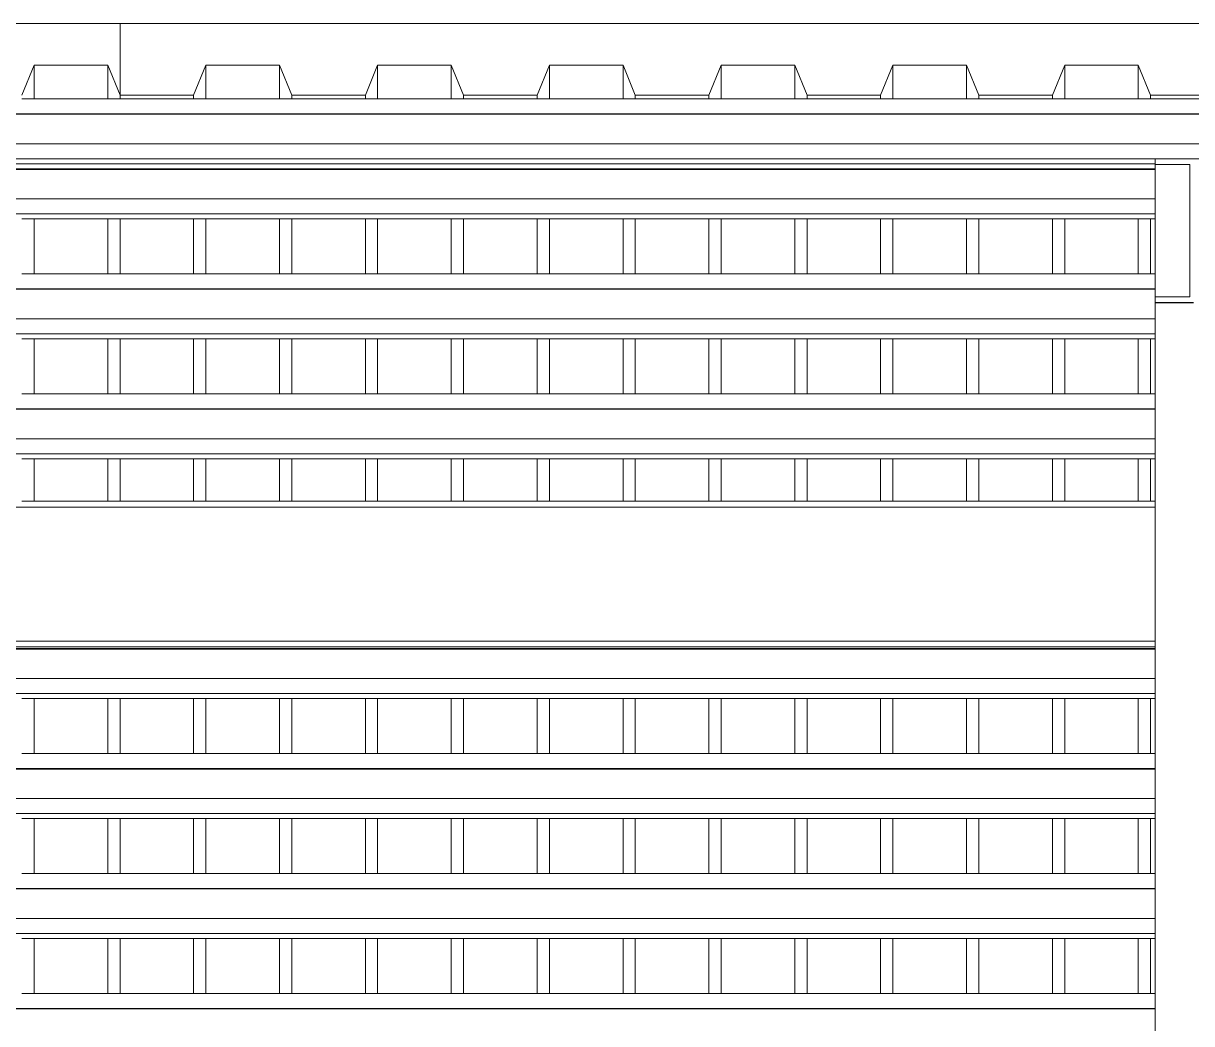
# Model space of a CAD drawing. Header units: metres. Extents: x 78 to 178, y -74 to 157.
# Drawn here: x 108.143 to 110.064, y -50.198 to -48.553 of the extents above; entities that cross this region are included whole.
import ezdxf

# ---------------------------------------------------------------- set-up
doc = ezdxf.new("R2010")
doc.units = ezdxf.units.M
doc.layers.add('01_Fina', color=252, linetype='Continuous', lineweight=15)

msp = doc.modelspace()

# ---------------------------------------------------------------- linework, layer by layer
at = {"layer": '01_Fina'}
for p, q in [((105.19549, -48.55302), (108.30204, -48.55302)), ((108.30204, -48.67139), (108.30204, -48.55302)), ((108.30204, -48.55302), (111.40859, -48.55302)), ((108.16083, -48.62207), (108.14066, -48.67139)), ((108.28187, -48.62207), (108.16083, -48.62207)), ((108.16083, -48.62207), (108.16083, -48.67704)), ((108.30204, -48.67139), (108.28187, -48.62207)), ((108.28187, -48.62207), (108.28187, -48.67704)), ((108.44325, -48.62207), (108.42307, -48.67139)), ((108.44325, -48.62207), (108.44325, -48.67704)), ((108.56428, -48.62207), (108.44325, -48.62207)), ((108.56428, -48.62207), (108.56428, -48.67704)), ((108.58445, -48.67139), (108.56428, -48.62207)), ((108.72566, -48.62207), (108.70549, -48.67139)), ((108.72566, -48.62207), (108.72566, -48.67704)), ((108.8467, -48.62207), (108.72566, -48.62207)), ((108.8467, -48.62207), (108.8467, -48.67704)), ((108.86687, -48.67139), (108.8467, -48.62207)), ((109.00807, -48.62207), (108.9879, -48.67139)), ((109.00807, -48.62207), (109.00807, -48.67704)), ((109.12911, -48.62207), (109.00807, -48.62207)), ((109.12911, -48.62207), (109.12911, -48.67704)), ((109.14928, -48.67139), (109.12911, -48.62207)), ((109.29049, -48.62207), (109.27032, -48.67139)), ((109.29049, -48.62207), (109.29049, -48.67704)), ((109.41152, -48.62207), (109.29049, -48.62207)), ((109.41152, -48.62207), (109.41152, -48.67704)), ((109.4317, -48.67139), (109.41152, -48.62207)), ((109.5729, -48.62207), (109.55273, -48.67139)), ((109.5729, -48.62207), (109.5729, -48.67704)), ((109.69394, -48.62207), (109.5729, -48.62207)), ((109.69394, -48.62207), (109.69394, -48.67704)), ((109.71411, -48.67139), (109.69394, -48.62207)), ((109.85532, -48.62207), (109.83514, -48.67139)), ((109.85532, -48.62207), (109.85532, -48.67704)), ((109.97635, -48.62207), (109.85532, -48.62207)), ((109.97635, -48.62207), (109.97635, -48.67704)), ((109.99652, -48.67139), (109.97635, -48.62207)), ((108.30204, -48.67139), (108.30204, -48.67704)), ((108.30204, -48.67139), (108.42307, -48.67139)), ((108.42307, -48.67139), (108.42307, -48.67704)), ((108.58445, -48.67139), (108.58445, -48.67704)), ((108.58445, -48.67139), (108.70549, -48.67139)), ((108.70549, -48.67139), (108.70549, -48.67704)), ((108.86687, -48.67139), (108.86687, -48.67704)), ((108.86687, -48.67139), (108.9879, -48.67139)), ((108.9879, -48.67139), (108.9879, -48.67704)), ((109.14928, -48.67139), (109.14928, -48.67704)), ((109.14928, -48.67139), (109.27032, -48.67139)), ((109.27032, -48.67139), (109.27032, -48.67704)), ((109.4317, -48.67139), (109.4317, -48.67704)), ((109.4317, -48.67139), (109.55273, -48.67139)), ((109.55273, -48.67139), (109.55273, -48.67704)), ((109.71411, -48.67139), (109.71411, -48.67704)), ((109.71411, -48.67139), (109.83514, -48.67139)), ((109.83514, -48.67139), (109.83514, -48.67704)), ((109.99652, -48.67139), (109.99652, -48.67704)), ((109.99652, -48.67139), (110.11756, -48.67139)), ((108.14066, -48.67704), (108.16083, -48.67704)), ((108.16083, -48.67704), (108.28187, -48.67704)), ((108.28187, -48.67704), (108.30204, -48.67704)), ((108.30204, -48.67704), (108.42307, -48.67704)), ((108.42307, -48.67704), (108.44325, -48.67704)), ((108.44325, -48.67704), (108.56428, -48.67704)), ((108.56428, -48.67704), (108.58445, -48.67704)), ((108.58445, -48.67704), (108.70549, -48.67704)), ((108.70549, -48.67704), (108.72566, -48.67704)), ((108.72566, -48.67704), (108.8467, -48.67704)), ((108.8467, -48.67704), (108.86687, -48.67704)), ((108.86687, -48.67704), (108.9879, -48.67704)), ((108.9879, -48.67704), (109.00807, -48.67704)), ((109.00807, -48.67704), (109.12911, -48.67704)), ((109.12911, -48.67704), (109.14928, -48.67704)), ((109.14928, -48.67704), (109.27032, -48.67704)), ((109.27032, -48.67704), (109.29049, -48.67704)), ((109.29049, -48.67704), (109.41152, -48.67704)), ((109.41152, -48.67704), (109.4317, -48.67704)), ((109.4317, -48.67704), (109.55273, -48.67704)), ((109.55273, -48.67704), (109.5729, -48.67704)), ((109.5729, -48.67704), (109.69394, -48.67704)), ((109.69394, -48.67704), (109.71411, -48.67704)), ((109.71411, -48.67704), (109.83514, -48.67704)), ((109.83514, -48.67704), (109.85532, -48.67704)), ((109.85532, -48.67704), (109.97635, -48.67704)), ((109.97635, -48.67704), (109.99652, -48.67704)), ((109.99652, -48.67704), (110.11756, -48.67704)), ((99.80945, -48.7017), (114.49982, -48.7017)), ((99.80945, -48.70252), (114.49982, -48.70252)), ((99.80945, -48.75102), (114.49982, -48.75102)), ((106.37404, -48.77568), (110.00404, -48.77568)), ((106.37404, -48.7839), (110.00404, -48.7839)), ((110.00404, -48.77568), (110.12404, -48.77568)), ((110.00404, -48.7839), (110.00404, -48.77568)), ((110.00404, -48.78534), (110.00404, -48.7839)), ((110.06094, -48.78534), (110.00404, -48.78534)), ((110.00404, -48.78534), (110.00404, -48.79241)), ((110.06094, -48.78534), (110.06094, -49.00275)), ((106.37404, -48.79241), (110.00404, -48.79241)), ((106.37404, -48.79323), (110.00404, -48.79323)), ((110.00404, -48.79241), (110.00404, -48.79323)), ((110.00404, -48.79323), (110.00404, -48.84173)), ((106.37404, -48.84173), (110.00404, -48.84173)), ((110.00404, -48.84173), (110.00404, -48.86639)), ((106.37404, -48.86639), (110.00404, -48.86639)), ((110.00404, -48.86639), (110.00404, -48.87461)), ((108.14066, -48.87461), (108.16083, -48.87461)), ((108.16083, -48.87461), (108.16083, -48.96503)), ((108.16083, -48.87461), (108.28187, -48.87461)), ((108.28187, -48.87461), (108.28187, -48.96503)), ((108.28187, -48.87461), (108.30204, -48.87461)), ((108.30204, -48.87461), (108.30204, -48.96503)), ((108.30204, -48.87461), (108.42307, -48.87461)), ((108.42307, -48.87461), (108.42307, -48.96503)), ((108.42307, -48.87461), (108.44325, -48.87461)), ((108.44325, -48.87461), (108.44325, -48.96503)), ((108.44325, -48.87461), (108.56428, -48.87461)), ((108.56428, -48.87461), (108.56428, -48.96503)), ((108.56428, -48.87461), (108.58445, -48.87461)), ((108.58445, -48.87461), (108.58445, -48.96503)), ((108.58445, -48.87461), (108.70549, -48.87461)), ((108.70549, -48.87461), (108.70549, -48.96503)), ((108.70549, -48.87461), (108.72566, -48.87461)), ((108.72566, -48.87461), (108.72566, -48.96503)), ((108.72566, -48.87461), (108.8467, -48.87461)), ((108.8467, -48.87461), (108.8467, -48.96503)), ((108.8467, -48.87461), (108.86687, -48.87461)), ((108.86687, -48.87461), (108.86687, -48.96503)), ((108.86687, -48.87461), (108.9879, -48.87461)), ((108.9879, -48.87461), (108.9879, -48.96503)), ((108.9879, -48.87461), (109.00807, -48.87461)), ((109.00807, -48.87461), (109.00807, -48.96503)), ((109.00807, -48.87461), (109.12911, -48.87461)), ((109.12911, -48.87461), (109.12911, -48.96503)), ((109.12911, -48.87461), (109.14928, -48.87461)), ((109.14928, -48.87461), (109.14928, -48.96503)), ((109.14928, -48.87461), (109.27032, -48.87461)), ((109.27032, -48.87461), (109.27032, -48.96503)), ((109.27032, -48.87461), (109.29049, -48.87461)), ((109.29049, -48.87461), (109.29049, -48.96503)), ((109.29049, -48.87461), (109.41152, -48.87461)), ((109.41152, -48.87461), (109.41152, -48.96503)), ((109.41152, -48.87461), (109.4317, -48.87461)), ((109.4317, -48.87461), (109.4317, -48.96503)), ((109.4317, -48.87461), (109.55273, -48.87461)), ((109.55273, -48.87461), (109.55273, -48.96503)), ((109.55273, -48.87461), (109.5729, -48.87461)), ((109.5729, -48.87461), (109.5729, -48.96503)), ((109.5729, -48.87461), (109.69394, -48.87461)), ((109.69394, -48.87461), (109.69394, -48.96503)), ((109.69394, -48.87461), (109.71411, -48.87461)), ((109.71411, -48.87461), (109.71411, -48.96503)), ((109.71411, -48.87461), (109.83514, -48.87461)), ((109.83514, -48.87461), (109.83514, -48.96503)), ((109.83514, -48.87461), (109.85532, -48.87461)), ((109.85532, -48.87461), (109.85532, -48.96503)), ((109.85532, -48.87461), (109.97635, -48.87461)), ((109.97635, -48.87461), (109.97635, -48.96503)), ((109.97635, -48.87461), (109.99652, -48.87461)), ((109.99652, -48.87461), (109.99652, -48.96503)), ((109.99652, -48.87461), (110.00404, -48.87461)), ((110.00404, -48.87461), (110.00404, -48.96503)), ((108.14066, -48.96503), (108.16083, -48.96503)), ((108.16083, -48.96503), (108.28187, -48.96503)), ((108.28187, -48.96503), (108.30204, -48.96503)), ((108.30204, -48.96503), (108.42307, -48.96503)), ((108.42307, -48.96503), (108.44325, -48.96503)), ((108.44325, -48.96503), (108.56428, -48.96503)), ((108.56428, -48.96503), (108.58445, -48.96503)), ((108.58445, -48.96503), (108.70549, -48.96503)), ((108.70549, -48.96503), (108.72566, -48.96503)), ((108.72566, -48.96503), (108.8467, -48.96503)), ((108.8467, -48.96503), (108.86687, -48.96503)), ((108.86687, -48.96503), (108.9879, -48.96503)), ((108.9879, -48.96503), (109.00807, -48.96503)), ((109.00807, -48.96503), (109.12911, -48.96503)), ((109.12911, -48.96503), (109.14928, -48.96503)), ((109.14928, -48.96503), (109.27032, -48.96503)), ((109.27032, -48.96503), (109.29049, -48.96503)), ((109.29049, -48.96503), (109.41152, -48.96503)), ((109.41152, -48.96503), (109.4317, -48.96503)), ((109.4317, -48.96503), (109.55273, -48.96503)), ((109.55273, -48.96503), (109.5729, -48.96503)), ((109.5729, -48.96503), (109.69394, -48.96503)), ((109.69394, -48.96503), (109.71411, -48.96503)), ((109.71411, -48.96503), (109.83514, -48.96503)), ((109.83514, -48.96503), (109.85532, -48.96503)), ((109.85532, -48.96503), (109.97635, -48.96503)), ((109.97635, -48.96503), (109.99652, -48.96503)), ((109.99652, -48.96503), (110.00404, -48.96503)), ((110.00404, -48.96503), (110.00404, -48.98969)), ((106.37404, -48.98969), (110.00404, -48.98969)), ((106.37404, -48.99051), (110.00404, -48.99051)), ((110.00404, -48.98969), (110.00404, -48.99051)), ((110.00404, -48.99051), (110.00404, -49.00275)), ((110.00404, -49.01241), (110.00404, -49.00275)), ((110.00404, -49.00275), (110.06094, -49.00275)), ((110.06094, -49.01241), (110.00404, -49.01241)), ((110.00404, -49.01241), (110.00404, -49.01266)), ((110.06094, -49.01266), (110.00404, -49.01266)), ((110.00404, -49.03901), (110.00404, -49.01266)), ((110.06094, -49.01241), (110.06094, -49.01266)), ((110.06714, -49.01241), (110.06094, -49.01241)), ((110.06714, -49.01266), (110.06094, -49.01266)), ((106.37404, -49.03901), (110.00404, -49.03901)), ((110.00404, -49.03901), (110.00404, -49.06367)), ((106.37404, -49.06367), (110.00404, -49.06367)), ((108.14066, -49.07189), (108.16083, -49.07189)), ((108.16083, -49.07189), (108.16083, -49.16231)), ((108.16083, -49.07189), (108.28187, -49.07189)), ((108.28187, -49.07189), (108.28187, -49.16231)), ((108.28187, -49.07189), (108.30204, -49.07189)), ((108.30204, -49.07189), (108.30204, -49.16231)), ((108.30204, -49.07189), (108.42307, -49.07189)), ((108.42307, -49.07189), (108.42307, -49.16231)), ((108.42307, -49.07189), (108.44325, -49.07189)), ((108.44325, -49.07189), (108.44325, -49.16231)), ((108.44325, -49.07189), (108.56428, -49.07189)), ((108.56428, -49.07189), (108.56428, -49.16231)), ((108.56428, -49.07189), (108.58445, -49.07189)), ((108.58445, -49.07189), (108.58445, -49.16231)), ((108.58445, -49.07189), (108.70549, -49.07189)), ((108.70549, -49.07189), (108.70549, -49.16231)), ((108.70549, -49.07189), (108.72566, -49.07189)), ((108.72566, -49.07189), (108.72566, -49.16231)), ((108.72566, -49.07189), (108.8467, -49.07189)), ((108.8467, -49.07189), (108.8467, -49.16231)), ((108.8467, -49.07189), (108.86687, -49.07189)), ((108.86687, -49.07189), (108.86687, -49.16231)), ((108.86687, -49.07189), (108.9879, -49.07189)), ((108.9879, -49.07189), (108.9879, -49.16231)), ((108.9879, -49.07189), (109.00807, -49.07189)), ((109.00807, -49.07189), (109.00807, -49.16231)), ((109.00807, -49.07189), (109.12911, -49.07189)), ((109.12911, -49.07189), (109.12911, -49.16231)), ((109.12911, -49.07189), (109.14928, -49.07189)), ((109.14928, -49.07189), (109.14928, -49.16231)), ((109.14928, -49.07189), (109.27032, -49.07189)), ((109.27032, -49.07189), (109.27032, -49.16231)), ((109.27032, -49.07189), (109.29049, -49.07189)), ((109.29049, -49.07189), (109.29049, -49.16231)), ((109.29049, -49.07189), (109.41152, -49.07189)), ((109.41152, -49.07189), (109.41152, -49.16231)), ((109.41152, -49.07189), (109.4317, -49.07189)), ((109.4317, -49.07189), (109.4317, -49.16231)), ((109.4317, -49.07189), (109.55273, -49.07189)), ((109.55273, -49.07189), (109.55273, -49.16231)), ((109.55273, -49.07189), (109.5729, -49.07189)), ((109.5729, -49.07189), (109.5729, -49.16231)), ((109.5729, -49.07189), (109.69394, -49.07189)), ((109.69394, -49.07189), (109.69394, -49.16231)), ((109.69394, -49.07189), (109.71411, -49.07189)), ((109.71411, -49.07189), (109.71411, -49.16231)), ((109.71411, -49.07189), (109.83514, -49.07189)), ((109.83514, -49.07189), (109.83514, -49.16231)), ((109.83514, -49.07189), (109.85532, -49.07189)), ((109.85532, -49.07189), (109.85532, -49.16231)), ((109.85532, -49.07189), (109.97635, -49.07189)), ((109.97635, -49.07189), (109.97635, -49.16231)), ((109.97635, -49.07189), (109.99652, -49.07189)), ((109.99652, -49.07189), (109.99652, -49.16231)), ((109.99652, -49.07189), (110.00404, -49.07189)), ((110.00404, -49.06367), (110.00404, -49.07189)), ((110.00404, -49.07189), (110.00404, -49.16231)), ((108.14066, -49.16231), (108.16083, -49.16231)), ((108.16083, -49.16231), (108.28187, -49.16231)), ((108.28187, -49.16231), (108.30204, -49.16231)), ((108.30204, -49.16231), (108.42307, -49.16231)), ((108.42307, -49.16231), (108.44325, -49.16231)), ((108.44325, -49.16231), (108.56428, -49.16231)), ((108.56428, -49.16231), (108.58445, -49.16231)), ((108.58445, -49.16231), (108.70549, -49.16231)), ((108.70549, -49.16231), (108.72566, -49.16231)), ((108.72566, -49.16231), (108.8467, -49.16231)), ((108.8467, -49.16231), (108.86687, -49.16231)), ((108.86687, -49.16231), (108.9879, -49.16231)), ((108.9879, -49.16231), (109.00807, -49.16231)), ((109.00807, -49.16231), (109.12911, -49.16231)), ((109.12911, -49.16231), (109.14928, -49.16231)), ((109.14928, -49.16231), (109.27032, -49.16231)), ((109.27032, -49.16231), (109.29049, -49.16231)), ((109.29049, -49.16231), (109.41152, -49.16231)), ((109.41152, -49.16231), (109.4317, -49.16231)), ((109.4317, -49.16231), (109.55273, -49.16231)), ((109.55273, -49.16231), (109.5729, -49.16231)), ((109.5729, -49.16231), (109.69394, -49.16231)), ((109.69394, -49.16231), (109.71411, -49.16231)), ((109.71411, -49.16231), (109.83514, -49.16231)), ((109.83514, -49.16231), (109.85532, -49.16231)), ((109.85532, -49.16231), (109.97635, -49.16231)), ((109.97635, -49.16231), (109.99652, -49.16231)), ((109.99652, -49.16231), (110.00404, -49.16231)), ((110.00404, -49.16231), (110.00404, -49.18697)), ((106.37404, -49.18697), (110.00404, -49.18697)), ((106.37404, -49.18779), (110.00404, -49.18779)), ((110.00404, -49.18697), (110.00404, -49.18779)), ((110.00404, -49.18779), (110.00404, -49.23629)), ((106.37404, -49.23629), (110.00404, -49.23629)), ((110.00404, -49.23629), (110.00404, -49.26095)), ((106.37404, -49.26095), (110.00404, -49.26095)), ((108.14066, -49.26917), (108.16083, -49.26917)), ((108.16083, -49.26917), (108.16083, -49.33883)), ((108.16083, -49.26917), (108.28187, -49.26917)), ((108.28187, -49.26917), (108.28187, -49.33883)), ((108.28187, -49.26917), (108.30204, -49.26917)), ((108.30204, -49.26917), (108.30204, -49.33883)), ((108.30204, -49.26917), (108.42307, -49.26917)), ((108.42307, -49.26917), (108.42307, -49.33883)), ((108.42307, -49.26917), (108.44325, -49.26917)), ((108.44325, -49.26917), (108.44325, -49.33883)), ((108.44325, -49.26917), (108.56428, -49.26917)), ((108.56428, -49.26917), (108.56428, -49.33883)), ((108.56428, -49.26917), (108.58445, -49.26917)), ((108.58445, -49.26917), (108.58445, -49.33883)), ((108.58445, -49.26917), (108.70549, -49.26917)), ((108.70549, -49.26917), (108.70549, -49.33883)), ((108.70549, -49.26917), (108.72566, -49.26917)), ((108.72566, -49.26917), (108.72566, -49.33883)), ((108.72566, -49.26917), (108.8467, -49.26917)), ((108.8467, -49.26917), (108.8467, -49.33883)), ((108.8467, -49.26917), (108.86687, -49.26917)), ((108.86687, -49.26917), (108.86687, -49.33883)), ((108.86687, -49.26917), (108.9879, -49.26917)), ((108.9879, -49.26917), (108.9879, -49.33883)), ((108.9879, -49.26917), (109.00807, -49.26917)), ((109.00807, -49.26917), (109.00807, -49.33883)), ((109.00807, -49.26917), (109.12911, -49.26917)), ((109.12911, -49.26917), (109.12911, -49.33883)), ((109.12911, -49.26917), (109.14928, -49.26917)), ((109.14928, -49.26917), (109.14928, -49.33883)), ((109.14928, -49.26917), (109.27032, -49.26917)), ((109.27032, -49.26917), (109.27032, -49.33883)), ((109.27032, -49.26917), (109.29049, -49.26917)), ((109.29049, -49.26917), (109.29049, -49.33883)), ((109.29049, -49.26917), (109.41152, -49.26917)), ((109.41152, -49.26917), (109.41152, -49.33883)), ((109.41152, -49.26917), (109.4317, -49.26917)), ((109.4317, -49.26917), (109.4317, -49.33883)), ((109.4317, -49.26917), (109.55273, -49.26917)), ((109.55273, -49.26917), (109.55273, -49.33883)), ((109.55273, -49.26917), (109.5729, -49.26917)), ((109.5729, -49.26917), (109.5729, -49.33883)), ((109.5729, -49.26917), (109.69394, -49.26917)), ((109.69394, -49.26917), (109.69394, -49.33883)), ((109.69394, -49.26917), (109.71411, -49.26917)), ((109.71411, -49.26917), (109.71411, -49.33883)), ((109.71411, -49.26917), (109.83514, -49.26917)), ((109.83514, -49.26917), (109.83514, -49.33883)), ((109.83514, -49.26917), (109.85532, -49.26917)), ((109.85532, -49.26917), (109.85532, -49.33883)), ((109.85532, -49.26917), (109.97635, -49.26917)), ((109.97635, -49.26917), (109.97635, -49.33883)), ((109.97635, -49.26917), (109.99652, -49.26917)), ((109.99652, -49.26917), (109.99652, -49.33883)), ((109.99652, -49.26917), (110.00404, -49.26917)), ((110.00404, -49.26095), (110.00404, -49.26917)), ((110.00404, -49.26917), (110.00404, -49.33883)), ((108.16083, -49.33883), (108.14066, -49.33883)), ((108.28187, -49.33883), (108.16083, -49.33883)), ((108.30204, -49.33883), (108.28187, -49.33883)), ((108.42307, -49.33883), (108.30204, -49.33883)), ((108.44325, -49.33883), (108.42307, -49.33883)), ((108.56428, -49.33883), (108.44325, -49.33883)), ((108.58445, -49.33883), (108.56428, -49.33883)), ((108.70549, -49.33883), (108.58445, -49.33883)), ((108.72566, -49.33883), (108.70549, -49.33883)), ((108.8467, -49.33883), (108.72566, -49.33883)), ((108.86687, -49.33883), (108.8467, -49.33883)), ((108.9879, -49.33883), (108.86687, -49.33883)), ((109.00807, -49.33883), (108.9879, -49.33883)), ((109.12911, -49.33883), (109.00807, -49.33883)), ((109.14928, -49.33883), (109.12911, -49.33883)), ((109.27032, -49.33883), (109.14928, -49.33883)), ((109.29049, -49.33883), (109.27032, -49.33883)), ((109.41152, -49.33883), (109.29049, -49.33883)), ((109.4317, -49.33883), (109.41152, -49.33883)), ((109.55273, -49.33883), (109.4317, -49.33883)), ((109.5729, -49.33883), (109.55273, -49.33883)), ((109.69394, -49.33883), (109.5729, -49.33883)), ((109.71411, -49.33883), (109.69394, -49.33883)), ((109.83514, -49.33883), (109.71411, -49.33883)), ((109.85532, -49.33883), (109.83514, -49.33883)), ((109.97635, -49.33883), (109.85532, -49.33883)), ((109.99652, -49.33883), (109.97635, -49.33883)), ((110.00404, -49.33883), (109.99652, -49.33883)), ((110.00404, -49.33883), (110.00404, -49.34863)), ((110.00404, -49.34863), (106.37404, -49.34863)), ((110.00404, -49.34863), (110.00404, -49.56903)), ((110.00404, -49.56903), (106.37404, -49.56903)), ((110.00404, -49.57883), (106.37404, -49.57883)), ((110.00404, -49.56903), (110.00404, -49.57883)), ((110.00404, -49.57883), (110.00404, -49.58153)), ((106.37404, -49.58153), (110.00404, -49.58153)), ((106.37404, -49.58235), (110.00404, -49.58235)), ((110.00404, -49.58153), (110.00404, -49.58235)), ((110.00404, -49.58235), (110.00404, -49.63085)), ((106.37404, -49.63085), (110.00404, -49.63085)), ((110.00404, -49.63085), (110.00404, -49.65551)), ((106.37404, -49.65551), (110.00404, -49.65551)), ((110.00404, -49.65551), (110.00404, -49.66373)), ((108.14066, -49.66373), (108.16083, -49.66373)), ((108.16083, -49.66373), (108.16083, -49.75415)), ((108.16083, -49.66373), (108.28187, -49.66373)), ((108.28187, -49.66373), (108.28187, -49.75415)), ((108.28187, -49.66373), (108.30204, -49.66373)), ((108.30204, -49.66373), (108.30204, -49.75415)), ((108.30204, -49.66373), (108.42307, -49.66373)), ((108.42307, -49.66373), (108.42307, -49.75415)), ((108.42307, -49.66373), (108.44325, -49.66373)), ((108.44325, -49.66373), (108.44325, -49.75415)), ((108.44325, -49.66373), (108.56428, -49.66373)), ((108.56428, -49.66373), (108.56428, -49.75415)), ((108.56428, -49.66373), (108.58445, -49.66373)), ((108.58445, -49.66373), (108.58445, -49.75415)), ((108.58445, -49.66373), (108.70549, -49.66373)), ((108.70549, -49.66373), (108.70549, -49.75415)), ((108.70549, -49.66373), (108.72566, -49.66373)), ((108.72566, -49.66373), (108.72566, -49.75415)), ((108.72566, -49.66373), (108.8467, -49.66373)), ((108.8467, -49.66373), (108.8467, -49.75415)), ((108.8467, -49.66373), (108.86687, -49.66373)), ((108.86687, -49.66373), (108.86687, -49.75415)), ((108.86687, -49.66373), (108.9879, -49.66373)), ((108.9879, -49.66373), (108.9879, -49.75415)), ((108.9879, -49.66373), (109.00807, -49.66373)), ((109.00807, -49.66373), (109.00807, -49.75415)), ((109.00807, -49.66373), (109.12911, -49.66373)), ((109.12911, -49.66373), (109.12911, -49.75415)), ((109.12911, -49.66373), (109.14928, -49.66373)), ((109.14928, -49.66373), (109.14928, -49.75415)), ((109.14928, -49.66373), (109.27032, -49.66373)), ((109.27032, -49.66373), (109.27032, -49.75415)), ((109.27032, -49.66373), (109.29049, -49.66373)), ((109.29049, -49.66373), (109.29049, -49.75415)), ((109.29049, -49.66373), (109.41152, -49.66373)), ((109.41152, -49.66373), (109.41152, -49.75415)), ((109.41152, -49.66373), (109.4317, -49.66373)), ((109.4317, -49.66373), (109.4317, -49.75415)), ((109.4317, -49.66373), (109.55273, -49.66373)), ((109.55273, -49.66373), (109.55273, -49.75415)), ((109.55273, -49.66373), (109.5729, -49.66373)), ((109.5729, -49.66373), (109.5729, -49.75415)), ((109.5729, -49.66373), (109.69394, -49.66373)), ((109.69394, -49.66373), (109.69394, -49.75415)), ((109.69394, -49.66373), (109.71411, -49.66373)), ((109.71411, -49.66373), (109.71411, -49.75415)), ((109.71411, -49.66373), (109.83514, -49.66373)), ((109.83514, -49.66373), (109.83514, -49.75415)), ((109.83514, -49.66373), (109.85532, -49.66373)), ((109.85532, -49.66373), (109.85532, -49.75415)), ((109.85532, -49.66373), (109.97635, -49.66373)), ((109.97635, -49.66373), (109.97635, -49.75415)), ((109.97635, -49.66373), (109.99652, -49.66373)), ((109.99652, -49.66373), (109.99652, -49.75415)), ((109.99652, -49.66373), (110.00404, -49.66373)), ((110.00404, -49.66373), (110.00404, -49.75415)), ((108.14066, -49.75415), (108.16083, -49.75415)), ((108.16083, -49.75415), (108.28187, -49.75415)), ((108.28187, -49.75415), (108.30204, -49.75415)), ((108.30204, -49.75415), (108.42307, -49.75415)), ((108.42307, -49.75415), (108.44325, -49.75415)), ((108.44325, -49.75415), (108.56428, -49.75415)), ((108.56428, -49.75415), (108.58445, -49.75415)), ((108.58445, -49.75415), (108.70549, -49.75415)), ((108.70549, -49.75415), (108.72566, -49.75415)), ((108.72566, -49.75415), (108.8467, -49.75415)), ((108.8467, -49.75415), (108.86687, -49.75415)), ((108.86687, -49.75415), (108.9879, -49.75415)), ((108.9879, -49.75415), (109.00807, -49.75415)), ((109.00807, -49.75415), (109.12911, -49.75415)), ((109.12911, -49.75415), (109.14928, -49.75415)), ((109.14928, -49.75415), (109.27032, -49.75415)), ((109.27032, -49.75415), (109.29049, -49.75415)), ((109.29049, -49.75415), (109.41152, -49.75415)), ((109.41152, -49.75415), (109.4317, -49.75415)), ((109.4317, -49.75415), (109.55273, -49.75415)), ((109.55273, -49.75415), (109.5729, -49.75415)), ((109.5729, -49.75415), (109.69394, -49.75415)), ((109.69394, -49.75415), (109.71411, -49.75415)), ((109.71411, -49.75415), (109.83514, -49.75415)), ((109.83514, -49.75415), (109.85532, -49.75415)), ((109.85532, -49.75415), (109.97635, -49.75415)), ((109.97635, -49.75415), (109.99652, -49.75415)), ((109.99652, -49.75415), (110.00404, -49.75415)), ((110.00404, -49.75415), (110.00404, -49.77881)), ((106.37404, -49.77881), (110.00404, -49.77881)), ((106.37404, -49.77963), (110.00404, -49.77963)), ((110.00404, -49.77881), (110.00404, -49.77963)), ((110.00404, -49.77963), (110.00404, -49.82813)), ((106.37404, -49.82813), (110.00404, -49.82813)), ((110.00404, -49.82813), (110.00404, -49.85279)), ((106.37404, -49.85279), (110.00404, -49.85279)), ((108.14066, -49.86101), (108.16083, -49.86101)), ((108.16083, -49.86101), (108.16083, -49.95143)), ((108.16083, -49.86101), (108.28187, -49.86101)), ((108.28187, -49.86101), (108.28187, -49.95143)), ((108.28187, -49.86101), (108.30204, -49.86101)), ((108.30204, -49.86101), (108.30204, -49.95143)), ((108.30204, -49.86101), (108.42307, -49.86101)), ((108.42307, -49.86101), (108.42307, -49.95143)), ((108.42307, -49.86101), (108.44325, -49.86101)), ((108.44325, -49.86101), (108.44325, -49.95143)), ((108.44325, -49.86101), (108.56428, -49.86101)), ((108.56428, -49.86101), (108.56428, -49.95143)), ((108.56428, -49.86101), (108.58445, -49.86101)), ((108.58445, -49.86101), (108.58445, -49.95143)), ((108.58445, -49.86101), (108.70549, -49.86101)), ((108.70549, -49.86101), (108.70549, -49.95143)), ((108.70549, -49.86101), (108.72566, -49.86101)), ((108.72566, -49.86101), (108.72566, -49.95143)), ((108.72566, -49.86101), (108.8467, -49.86101)), ((108.8467, -49.86101), (108.8467, -49.95143)), ((108.8467, -49.86101), (108.86687, -49.86101)), ((108.86687, -49.86101), (108.86687, -49.95143)), ((108.86687, -49.86101), (108.9879, -49.86101)), ((108.9879, -49.86101), (108.9879, -49.95143)), ((108.9879, -49.86101), (109.00807, -49.86101)), ((109.00807, -49.86101), (109.00807, -49.95143)), ((109.00807, -49.86101), (109.12911, -49.86101)), ((109.12911, -49.86101), (109.12911, -49.95143)), ((109.12911, -49.86101), (109.14928, -49.86101)), ((109.14928, -49.86101), (109.14928, -49.95143)), ((109.14928, -49.86101), (109.27032, -49.86101)), ((109.27032, -49.86101), (109.27032, -49.95143)), ((109.27032, -49.86101), (109.29049, -49.86101)), ((109.29049, -49.86101), (109.29049, -49.95143)), ((109.29049, -49.86101), (109.41152, -49.86101)), ((109.41152, -49.86101), (109.41152, -49.95143)), ((109.41152, -49.86101), (109.4317, -49.86101)), ((109.4317, -49.86101), (109.4317, -49.95143)), ((109.4317, -49.86101), (109.55273, -49.86101)), ((109.55273, -49.86101), (109.55273, -49.95143)), ((109.55273, -49.86101), (109.5729, -49.86101)), ((109.5729, -49.86101), (109.5729, -49.95143)), ((109.5729, -49.86101), (109.69394, -49.86101)), ((109.69394, -49.86101), (109.69394, -49.95143)), ((109.69394, -49.86101), (109.71411, -49.86101)), ((109.71411, -49.86101), (109.71411, -49.95143)), ((109.71411, -49.86101), (109.83514, -49.86101)), ((109.83514, -49.86101), (109.83514, -49.95143)), ((109.83514, -49.86101), (109.85532, -49.86101)), ((109.85532, -49.86101), (109.85532, -49.95143)), ((109.85532, -49.86101), (109.97635, -49.86101)), ((109.97635, -49.86101), (109.97635, -49.95143)), ((109.97635, -49.86101), (109.99652, -49.86101)), ((109.99652, -49.86101), (109.99652, -49.95143)), ((109.99652, -49.86101), (110.00404, -49.86101)), ((110.00404, -49.86101), (110.00404, -49.85279)), ((110.00404, -49.95143), (110.00404, -49.86101)), ((108.14066, -49.95143), (108.16083, -49.95143)), ((108.16083, -49.95143), (108.28187, -49.95143)), ((108.28187, -49.95143), (108.30204, -49.95143)), ((108.30204, -49.95143), (108.42307, -49.95143)), ((108.42307, -49.95143), (108.44325, -49.95143)), ((108.44325, -49.95143), (108.56428, -49.95143)), ((108.56428, -49.95143), (108.58445, -49.95143)), ((108.58445, -49.95143), (108.70549, -49.95143)), ((108.70549, -49.95143), (108.72566, -49.95143)), ((108.72566, -49.95143), (108.8467, -49.95143)), ((108.8467, -49.95143), (108.86687, -49.95143)), ((108.86687, -49.95143), (108.9879, -49.95143)), ((108.9879, -49.95143), (109.00807, -49.95143)), ((109.00807, -49.95143), (109.12911, -49.95143)), ((109.12911, -49.95143), (109.14928, -49.95143)), ((109.14928, -49.95143), (109.27032, -49.95143)), ((109.27032, -49.95143), (109.29049, -49.95143)), ((109.29049, -49.95143), (109.41152, -49.95143)), ((109.41152, -49.95143), (109.4317, -49.95143)), ((109.4317, -49.95143), (109.55273, -49.95143)), ((109.55273, -49.95143), (109.5729, -49.95143)), ((109.5729, -49.95143), (109.69394, -49.95143)), ((109.69394, -49.95143), (109.71411, -49.95143)), ((109.71411, -49.95143), (109.83514, -49.95143)), ((109.83514, -49.95143), (109.85532, -49.95143)), ((109.85532, -49.95143), (109.97635, -49.95143)), ((109.97635, -49.95143), (109.99652, -49.95143)), ((109.99652, -49.95143), (110.00404, -49.95143)), ((110.00404, -49.95143), (110.00404, -49.97609)), ((106.37404, -49.97609), (110.00404, -49.97609)), ((106.37404, -49.97691), (110.00404, -49.97691)), ((110.00404, -49.97609), (110.00404, -49.97691)), ((110.00404, -50.0254), (110.00404, -49.97691)), ((106.37404, -50.0254), (110.00404, -50.0254)), ((110.00404, -50.0254), (110.00404, -50.05006)), ((106.37404, -50.05006), (110.00404, -50.05006)), ((108.14066, -50.05828), (108.16083, -50.05828)), ((108.16083, -50.05828), (108.16083, -50.1487)), ((108.16083, -50.05828), (108.28187, -50.05828)), ((108.28187, -50.05828), (108.28187, -50.1487)), ((108.28187, -50.05828), (108.30204, -50.05828)), ((108.30204, -50.05828), (108.30204, -50.1487)), ((108.30204, -50.05828), (108.42307, -50.05828)), ((108.42307, -50.05828), (108.42307, -50.1487)), ((108.42307, -50.05828), (108.44325, -50.05828)), ((108.44325, -50.05828), (108.44325, -50.1487)), ((108.44325, -50.05828), (108.56428, -50.05828)), ((108.56428, -50.05828), (108.56428, -50.1487)), ((108.56428, -50.05828), (108.58445, -50.05828)), ((108.58445, -50.05828), (108.58445, -50.1487)), ((108.58445, -50.05828), (108.70549, -50.05828)), ((108.70549, -50.05828), (108.70549, -50.1487)), ((108.70549, -50.05828), (108.72566, -50.05828)), ((108.72566, -50.05828), (108.72566, -50.1487)), ((108.72566, -50.05828), (108.8467, -50.05828)), ((108.8467, -50.05828), (108.8467, -50.1487)), ((108.8467, -50.05828), (108.86687, -50.05828)), ((108.86687, -50.05828), (108.86687, -50.1487)), ((108.86687, -50.05828), (108.9879, -50.05828)), ((108.9879, -50.05828), (108.9879, -50.1487)), ((108.9879, -50.05828), (109.00807, -50.05828)), ((109.00807, -50.05828), (109.00807, -50.1487)), ((109.00807, -50.05828), (109.12911, -50.05828)), ((109.12911, -50.05828), (109.12911, -50.1487)), ((109.12911, -50.05828), (109.14928, -50.05828)), ((109.14928, -50.05828), (109.14928, -50.1487)), ((109.14928, -50.05828), (109.27032, -50.05828)), ((109.27032, -50.05828), (109.27032, -50.1487)), ((109.27032, -50.05828), (109.29049, -50.05828)), ((109.29049, -50.05828), (109.29049, -50.1487)), ((109.29049, -50.05828), (109.41152, -50.05828)), ((109.41152, -50.05828), (109.41152, -50.1487)), ((109.41152, -50.05828), (109.4317, -50.05828)), ((109.4317, -50.05828), (109.4317, -50.1487)), ((109.4317, -50.05828), (109.55273, -50.05828)), ((109.55273, -50.05828), (109.55273, -50.1487)), ((109.55273, -50.05828), (109.5729, -50.05828)), ((109.5729, -50.05828), (109.5729, -50.1487)), ((109.5729, -50.05828), (109.69394, -50.05828)), ((109.69394, -50.05828), (109.69394, -50.1487)), ((109.69394, -50.05828), (109.71411, -50.05828)), ((109.71411, -50.05828), (109.71411, -50.1487)), ((109.71411, -50.05828), (109.83514, -50.05828)), ((109.83514, -50.05828), (109.83514, -50.1487)), ((109.83514, -50.05828), (109.85532, -50.05828)), ((109.85532, -50.05828), (109.85532, -50.1487)), ((109.85532, -50.05828), (109.97635, -50.05828)), ((109.97635, -50.05828), (109.97635, -50.1487)), ((109.97635, -50.05828), (109.99652, -50.05828)), ((109.99652, -50.05828), (109.99652, -50.1487)), ((109.99652, -50.05828), (110.00404, -50.05828)), ((110.00404, -50.05006), (110.00404, -50.05828)), ((110.00404, -50.05828), (110.00404, -50.1487)), ((108.14066, -50.1487), (108.16083, -50.1487)), ((108.16083, -50.1487), (108.28187, -50.1487)), ((108.28187, -50.1487), (108.30204, -50.1487)), ((108.30204, -50.1487), (108.42307, -50.1487)), ((108.42307, -50.1487), (108.44325, -50.1487)), ((108.44325, -50.1487), (108.56428, -50.1487)), ((108.56428, -50.1487), (108.58445, -50.1487)), ((108.58445, -50.1487), (108.70549, -50.1487)), ((108.70549, -50.1487), (108.72566, -50.1487)), ((108.72566, -50.1487), (108.8467, -50.1487)), ((108.8467, -50.1487), (108.86687, -50.1487)), ((108.86687, -50.1487), (108.9879, -50.1487)), ((108.9879, -50.1487), (109.00807, -50.1487)), ((109.00807, -50.1487), (109.12911, -50.1487)), ((109.12911, -50.1487), (109.14928, -50.1487)), ((109.14928, -50.1487), (109.27032, -50.1487)), ((109.27032, -50.1487), (109.29049, -50.1487)), ((109.29049, -50.1487), (109.41152, -50.1487)), ((109.41152, -50.1487), (109.4317, -50.1487)), ((109.4317, -50.1487), (109.55273, -50.1487)), ((109.55273, -50.1487), (109.5729, -50.1487)), ((109.5729, -50.1487), (109.69394, -50.1487)), ((109.69394, -50.1487), (109.71411, -50.1487)), ((109.71411, -50.1487), (109.83514, -50.1487)), ((109.83514, -50.1487), (109.85532, -50.1487)), ((109.85532, -50.1487), (109.97635, -50.1487)), ((109.97635, -50.1487), (109.99652, -50.1487)), ((109.99652, -50.1487), (110.00404, -50.1487)), ((110.00404, -50.1487), (110.00404, -50.17336)), ((106.37404, -50.17336), (110.00404, -50.17336)), ((106.37404, -50.17419), (110.00404, -50.17419)), ((110.00404, -50.17336), (110.00404, -50.17419)), ((110.00404, -50.22268), (110.00404, -50.17419))]:
    msp.add_line(p, q, dxfattribs=at)

doc.saveas('drawing.dxf')
